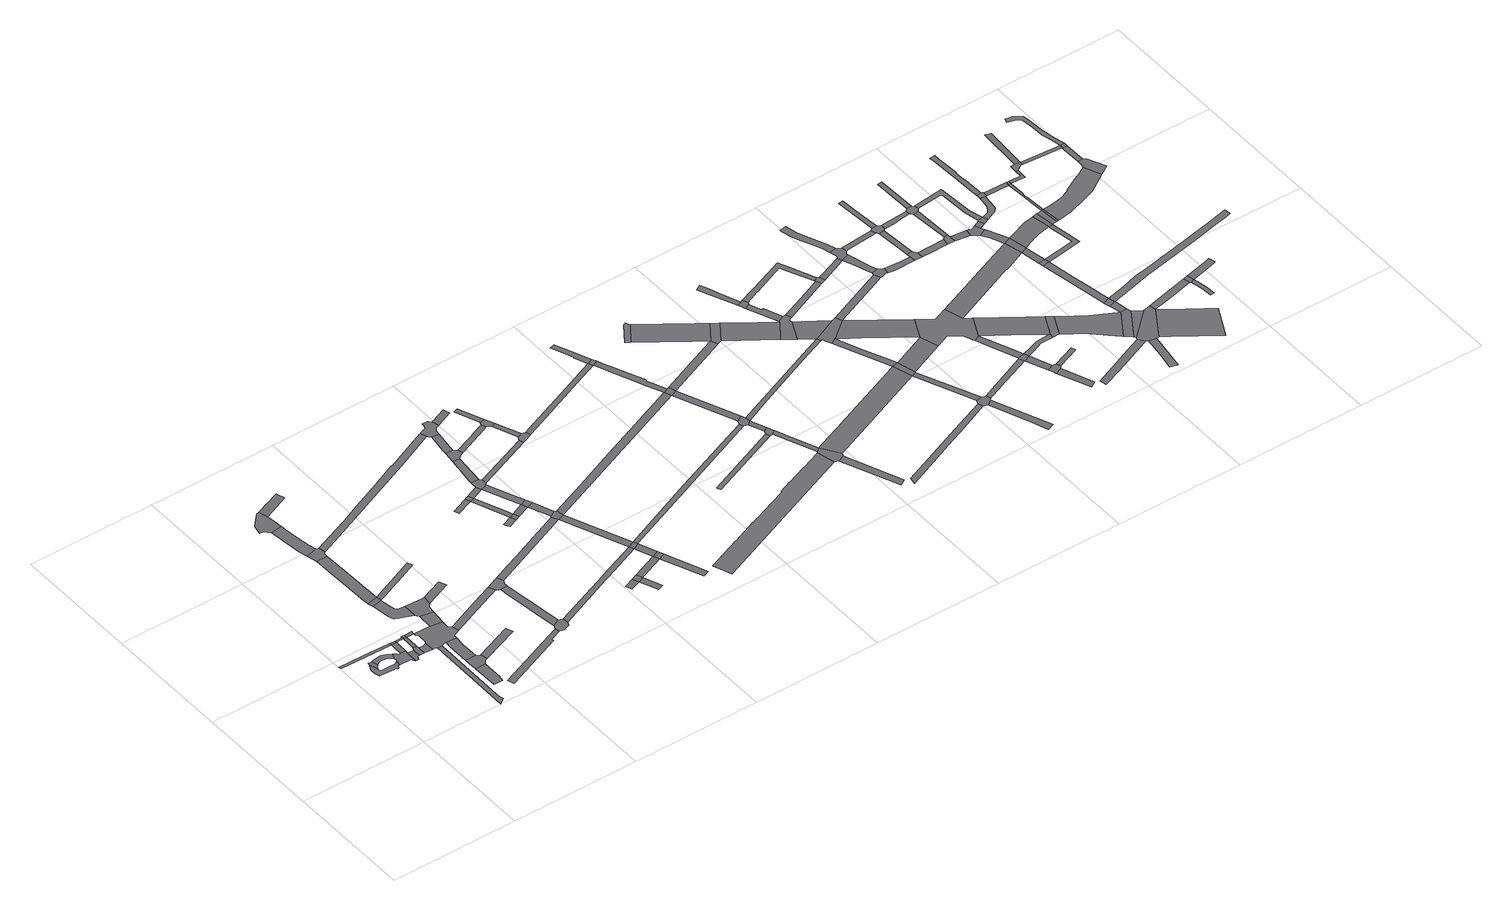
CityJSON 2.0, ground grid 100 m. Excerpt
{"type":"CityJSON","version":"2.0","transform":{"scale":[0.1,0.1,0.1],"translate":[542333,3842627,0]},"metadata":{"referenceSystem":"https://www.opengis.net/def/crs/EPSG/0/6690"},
"CityObjects":{
"road1":{"type":"Road","geometry":[{"type":"MultiSurface","lod":"1","boundaries":[[[0,1,2,3,4]]]}]},
"road2":{"type":"Road","attributes":{"RoadStructureAttribute.sectionType":"1"},"geometry":[{"type":"MultiSurface","lod":"1","boundaries":[[[1,5,6,7,8,9,10,11,12,13,14,15,16,17,18,19,20,21,22,23,2]]]}]},
"road3":{"type":"Road","attributes":{"RoadStructureAttribute.sectionType":"1"},"geometry":[{"type":"MultiSurface","lod":"1","boundaries":[[[24,25,26,27,28,29]]]}]},
"road4":{"type":"Road","attributes":{"RoadStructureAttribute.sectionType":"1"},"geometry":[{"type":"MultiSurface","lod":"1","boundaries":[[[30,31,32,33,34,4,3,35,36,37,38,39,40,41]]]}]},
"road5":{"type":"Road","geometry":[{"type":"MultiSurface","lod":"1","boundaries":[[[42,43,41,40,44,17,16,45,46,47,48,49]]]}]},
"road6":{"type":"Road","attributes":{"RoadStructureAttribute.sectionType":"1"},"geometry":[{"type":"MultiSurface","lod":"1","boundaries":[[[50,51,47,46,52,53,54,55,56]]]}]},
"road7":{"type":"Road","attributes":{"RoadStructureAttribute.sectionType":"1"},"geometry":[{"type":"MultiSurface","lod":"1","boundaries":[[[57,58,59,28,60,61,49,48]]]}]},
"road8":{"type":"Road","geometry":[{"type":"MultiSurface","lod":"1","boundaries":[[[29,28,59,62]]]}]},
"road9":{"type":"Road","geometry":[{"type":"MultiSurface","lod":"1","boundaries":[[[63,56,55,64,65,66]]]}]},
"road10":{"type":"Road","attributes":{"RoadStructureAttribute.sectionType":"1"},"geometry":[{"type":"MultiSurface","lod":"1","boundaries":[[[67,62,59,68,69,70,71]]]}]},
"road11":{"type":"Road","attributes":{"RoadStructureAttribute.sectionType":"1"},"geometry":[{"type":"MultiSurface","lod":"1","boundaries":[[[72,73,74,75,76,77]]]}]},
"road12":{"type":"Road","attributes":{"RoadStructureAttribute.sectionType":"1"},"geometry":[{"type":"MultiSurface","lod":"1","boundaries":[[[70,78,63,66,79,80]]]}]},
"road13":{"type":"Road","attributes":{"RoadStructureAttribute.sectionType":"1"},"geometry":[{"type":"MultiSurface","lod":"1","boundaries":[[[81,82,65,64,83]]]}]},
"road14":{"type":"Road","geometry":[{"type":"MultiSurface","lod":"1","boundaries":[[[84,71,70,80,85]]]}]},
"road15":{"type":"Road","attributes":{"RoadStructureAttribute.sectionType":"1"},"geometry":[{"type":"MultiSurface","lod":"1","boundaries":[[[86,87,88,89,90,91,92,93]]]}]},
"road16":{"type":"Road","geometry":[{"type":"MultiSurface","lod":"1","boundaries":[[[94,95,85,80,96,97]]]}]},
"road17":{"type":"Road","geometry":[{"type":"MultiSurface","lod":"1","boundaries":[[[98,86,93,99,100,101,102]]]}]},
"road18":{"type":"Road","attributes":{"RoadStructureAttribute.sectionType":"1"},"geometry":[{"type":"MultiSurface","lod":"1","boundaries":[[[103,104,98,102,105,106]]]}]},
"road19":{"type":"Road","geometry":[{"type":"MultiSurface","lod":"1","boundaries":[[[107,97,108,109,110,81,83,111,72,77,112,103,106,113,114,115,116,117,118,119,120]]]}]},
"road20":{"type":"Road","geometry":[{"type":"MultiSurface","lod":"1","boundaries":[[[121,122,123,124,125]]]}]},
"road21":{"type":"Road","attributes":{"RoadStructureAttribute.sectionType":"1"},"geometry":[{"type":"MultiSurface","lod":"1","boundaries":[[[126,127,124,123,128,129,130,131]]]}]},
"road22":{"type":"Road","attributes":{"RoadStructureAttribute.sectionType":"1"},"geometry":[{"type":"MultiSurface","lod":"1","boundaries":[[[132,133,134,135,122,121]]]}]},
"road23":{"type":"Road","attributes":{"RoadStructureAttribute.sectionType":"1"},"geometry":[{"type":"MultiSurface","lod":"1","boundaries":[[[136,120,119,137]]]}]},
"road24":{"type":"Road","geometry":[{"type":"MultiSurface","lod":"1","boundaries":[[[138,131,130,136,137,139,140,141,142]]]}]},
"road25":{"type":"Road","attributes":{"RoadStructureAttribute.sectionType":"1"},"geometry":[{"type":"MultiSurface","lod":"1","boundaries":[[[143,144,101,100]]]}]},
"road26":{"type":"Road","geometry":[{"type":"MultiSurface","lod":"1","boundaries":[[[145,146,147,134,133,148,149,150,151]]]}]},
"road27":{"type":"Road","attributes":{"RoadStructureAttribute.sectionType":"1"},"geometry":[{"type":"MultiSurface","lod":"1","boundaries":[[[152,153,154,155,156,157,158,159,160,161,147,146]]]}]},
"road28":{"type":"Road","attributes":{"RoadStructureAttribute.sectionType":"1"},"geometry":[{"type":"MultiSurface","lod":"1","boundaries":[[[162,163,164,165,166,167,168]]]}]},
"road29":{"type":"Road","geometry":[{"type":"MultiSurface","lod":"1","boundaries":[[[169,170,171,172,173,174,175,176,177,159,158,178,179,180]]]}]},
"road30":{"type":"Road","attributes":{"RoadStructureAttribute.sectionType":"1"},"geometry":[{"type":"MultiSurface","lod":"1","boundaries":[[[181,182,183,184,185,186,187,121,125]]]}]},
"road31":{"type":"Road","geometry":[{"type":"MultiSurface","lod":"1","boundaries":[[[188,189,190,191,142,141]]]}]},
"road32":{"type":"Road","attributes":{"RoadStructureAttribute.sectionType":"1"},"geometry":[{"type":"MultiSurface","lod":"1","boundaries":[[[192,193,116,115,194,195]]]}]},
"road33":{"type":"Road","attributes":{"RoadStructureAttribute.sectionType":"1"},"geometry":[{"type":"MultiSurface","lod":"1","boundaries":[[[196,169,180,197]]]}]},
"road34":{"type":"Road","geometry":[{"type":"MultiSurface","lod":"1","boundaries":[[[198,199,200,162,168,201,202,203,204,205,206]]]}]},
"road35":{"type":"Road","attributes":{"RoadStructureAttribute.sectionType":"1"},"geometry":[{"type":"MultiSurface","lod":"1","boundaries":[[[207,208,209,199,198]]]}]},
"road36":{"type":"Road","geometry":[{"type":"MultiSurface","lod":"1","boundaries":[[[210,211,212,192,195,213,208,207,214,215]]]}]},
"road37":{"type":"Road","attributes":{"RoadStructureAttribute.sectionType":"1"},"geometry":[{"type":"MultiSurface","lod":"1","boundaries":[[[216,217,218,219,220,221,222,223,224,151,150,225,226,227,228]]]}]},
"road38":{"type":"Road","attributes":{"RoadStructureAttribute.sectionType":"1"},"geometry":[{"type":"MultiSurface","lod":"1","boundaries":[[[229,230,231,206,205,232,233,234]]]}]},
"road39":{"type":"Road","attributes":{"RoadStructureAttribute.sectionType":"1"},"geometry":[{"type":"MultiSurface","lod":"1","boundaries":[[[235,236,237,238,210,215,239]]]}]},
"road40":{"type":"Road","geometry":[{"type":"MultiSurface","lod":"1","boundaries":[[[240,241,242,243,244,245,246]]]}]},
"road41":{"type":"Road","geometry":[{"type":"MultiSurface","lod":"1","boundaries":[[[247,248,249,250,251]]]}]},
"road42":{"type":"Road","geometry":[{"type":"MultiSurface","lod":"1","boundaries":[[[252,253,254,255,256,257]]]}]},
"road43":{"type":"Road","geometry":[{"type":"MultiSurface","lod":"1","boundaries":[[[258,259,240,246,260,261]]]}]},
"road44":{"type":"Road","geometry":[{"type":"MultiSurface","lod":"1","boundaries":[[[262,247,251,263]]]}]},
"road45":{"type":"Road","attributes":{"RoadStructureAttribute.sectionType":"1"},"geometry":[{"type":"MultiSurface","lod":"1","boundaries":[[[264,265,261,260,266,267,252,268]]]}]},
"road46":{"type":"Road","attributes":{"RoadStructureAttribute.sectionType":"1"},"geometry":[{"type":"MultiSurface","lod":"1","boundaries":[[[269,270,271,263,251]]]}]},
"road47":{"type":"Road","geometry":[{"type":"MultiSurface","lod":"1","boundaries":[[[268,252,257,272]]]}]},
"road48":{"type":"Road","attributes":{"RoadStructureAttribute.sectionType":"1"},"geometry":[{"type":"MultiSurface","lod":"1","boundaries":[[[273,258,261,274,275]]]}]},
"road49":{"type":"Road","attributes":{"RoadStructureAttribute.sectionType":"1"},"geometry":[{"type":"MultiSurface","lod":"1","boundaries":[[[276,268,272,277]]]}]},
"road50":{"type":"Road","attributes":{"RoadStructureAttribute.sectionType":"1"},"geometry":[{"type":"MultiSurface","lod":"1","boundaries":[[[278,262,263,279]]]}]},
"road51":{"type":"Road","geometry":[{"type":"MultiSurface","lod":"1","boundaries":[[[280,281,282,283,284,285,273,275,286,287,288,289,290,291,292,293]]]}]},
"road52":{"type":"Road","attributes":{"RoadStructureAttribute.sectionType":"1"},"geometry":[{"type":"MultiSurface","lod":"1","boundaries":[[[286,275,294,276,295]]]}]},
"road53":{"type":"Road","geometry":[{"type":"MultiSurface","lod":"1","boundaries":[[[295,276,277,296]]]}]},
"road54":{"type":"Road","attributes":{"RoadStructureAttribute.sectionType":"1"},"geometry":[{"type":"MultiSurface","lod":"1","boundaries":[[[296,277,297,298,299]]]}]},
"road55":{"type":"Road","geometry":[{"type":"MultiSurface","lod":"1","boundaries":[[[299,298,235,239,300,301]]]}]},
"road56":{"type":"Road","attributes":{"RoadStructureAttribute.sectionType":"1"},"geometry":[{"type":"MultiSurface","lod":"1","boundaries":[[[302,303,280,293,304]]]}]},
"road57":{"type":"Road","attributes":{"RoadStructureAttribute.sectionType":"1"},"geometry":[{"type":"MultiSurface","lod":"1","boundaries":[[[300,239,229,305]]]}]},
"road58":{"type":"Road","geometry":[{"type":"MultiSurface","lod":"1","boundaries":[[[305,229,234,306,307]]]}]},
"road59":{"type":"Road","attributes":{"RoadStructureAttribute.sectionType":"1"},"geometry":[{"type":"MultiSurface","lod":"1","boundaries":[[[308,306,234,309,278,310]]]}]},
"road60":{"type":"Road","geometry":[{"type":"MultiSurface","lod":"1","boundaries":[[[310,278,279,311]]]}]},
"road61":{"type":"Road","attributes":{"RoadStructureAttribute.sectionType":"1"},"geometry":[{"type":"MultiSurface","lod":"1","boundaries":[[[311,279,312,313]]]}]},
"road62":{"type":"Road","geometry":[{"type":"MultiSurface","lod":"1","boundaries":[[[314,302,304,315,316,317,318]]]}]},
"road63":{"type":"Road","attributes":{"RoadStructureAttribute.sectionType":"1"},"geometry":[{"type":"MultiSurface","lod":"1","boundaries":[[[319,320,314,318,321,322]]]}]},
"road64":{"type":"Road","geometry":[{"type":"MultiSurface","lod":"1","boundaries":[[[323,324,325,326,327,216,228,328,329,319,322,330,331,332,333,334]]]}]},
"road65":{"type":"Road","attributes":{"RoadStructureAttribute.sectionType":"1"},"geometry":[{"type":"MultiSurface","lod":"1","boundaries":[[[335,291,290,336]]]}]},
"road66":{"type":"Road","attributes":{"RoadStructureAttribute.sectionType":"1"},"geometry":[{"type":"MultiSurface","lod":"1","boundaries":[[[337,338,339,340,317,316,341,342,343,344]]]}]},
"road67":{"type":"Road","attributes":{"RoadStructureAttribute.sectionType":"1"},"geometry":[{"type":"MultiSurface","lod":"1","boundaries":[[[345,333,332,346]]]}]},
"road68":{"type":"Road","attributes":{"RoadStructureAttribute.sectionType":"1"},"geometry":[{"type":"MultiSurface","lod":"1","boundaries":[[[347,348,349,350]]]}]},
"road69":{"type":"Road","geometry":[{"type":"MultiSurface","lod":"1","boundaries":[[[350,349,337,344,351,352]]]}]},
"road70":{"type":"Road","attributes":{"RoadStructureAttribute.sectionType":"1"},"geometry":[{"type":"MultiSurface","lod":"1","boundaries":[[[353,352,351,354,355,356,357]]]}]},
"road71":{"type":"Road","geometry":[{"type":"MultiSurface","lod":"1","boundaries":[[[357,356,358,335,336,359,360,361,362]]]}]},
"road72":{"type":"Road","attributes":{"RoadStructureAttribute.sectionType":"1"},"geometry":[{"type":"MultiSurface","lod":"1","boundaries":[[[363,364,365,366,367,368,369,301,300,370]]]}]},
"road73":{"type":"Road","attributes":{"RoadStructureAttribute.sectionType":"1"},"geometry":[{"type":"MultiSurface","lod":"1","boundaries":[[[371,372,307,306,373,374]]]}]},
"road74":{"type":"Road","attributes":{"RoadStructureAttribute.sectionType":"1"},"geometry":[{"type":"MultiSurface","lod":"1","boundaries":[[[375,376,377,378,379,380,381,382,383,384,385,386,387,388,389,390,391,392]]]}]},
"road75":{"type":"Road","attributes":{"RoadStructureAttribute.sectionType":"1"},"geometry":[{"type":"MultiSurface","lod":"1","boundaries":[[[393,394,395,396,362,361,397,398,399]]]}]},
"road76":{"type":"Road","attributes":{"RoadStructureAttribute.sectionType":"1"},"geometry":[{"type":"MultiSurface","lod":"1","boundaries":[[[400,401,402,403,404]]]}]},
"road77":{"type":"Road","attributes":{"RoadStructureAttribute.sectionType":"1"},"geometry":[{"type":"MultiSurface","lod":"1","boundaries":[[[405,406,407,408,409,410,411,412,413,393,414]]]}]},
"road78":{"type":"Road","geometry":[{"type":"MultiSurface","lod":"1","boundaries":[[[414,393,399,415]]]}]},
"road79":{"type":"Road","attributes":{"RoadStructureAttribute.sectionType":"1"},"geometry":[{"type":"MultiSurface","lod":"1","boundaries":[[[416,417,418,419,420,421,422,423,415,399,424,425,426,363,427]]]}]},
"road80":{"type":"Road","geometry":[{"type":"MultiSurface","lod":"1","boundaries":[[[428,427,363,370,429]]]}]},
"road81":{"type":"Road","attributes":{"RoadStructureAttribute.sectionType":"1"},"geometry":[{"type":"MultiSurface","lod":"1","boundaries":[[[429,370,430,431]]]}]},
"road82":{"type":"Road","geometry":[{"type":"MultiSurface","lod":"1","boundaries":[[[431,430,432,371,374,433,434,435]]]}]},
"road83":{"type":"Road","attributes":{"RoadStructureAttribute.sectionType":"1"},"geometry":[{"type":"MultiSurface","lod":"1","boundaries":[[[434,433,436,437]]]}]},
"road84":{"type":"Road","geometry":[{"type":"MultiSurface","lod":"1","boundaries":[[[437,436,400,404,438,439]]]}]},
"road85":{"type":"Road","attributes":{"RoadStructureAttribute.sectionType":"1"},"geometry":[{"type":"MultiSurface","lod":"1","boundaries":[[[440,441,439,438,442,443,444]]]}]},
"road86":{"type":"Road","geometry":[{"type":"MultiSurface","lod":"1","boundaries":[[[444,443,375,392,445,446,447,448]]]}]},
"road87":{"type":"Road","attributes":{"RoadStructureAttribute.sectionType":"1"},"geometry":[{"type":"MultiSurface","lod":"1","boundaries":[[[447,446,449,450]]]}]},
"road88":{"type":"Road","attributes":{"RoadStructureAttribute.sectionType":"1"},"geometry":[{"type":"MultiSurface","lod":"1","boundaries":[[[451,452,428,429,453,454]]]}]},
"road89":{"type":"Road","geometry":[{"type":"MultiSurface","lod":"1","boundaries":[[[455,456,457,458,459,460]]]}]},
"road90":{"type":"Road","attributes":{"function":"3","RoadStructureAttribute.sectionType":"1"},"geometry":[{"type":"MultiSurface","lod":"1","boundaries":[[[461,462,460,459,463,464,465,451,466]]]}]},
"road91":{"type":"Road","attributes":{"RoadStructureAttribute.sectionType":"1"},"geometry":[{"type":"MultiSurface","lod":"1","boundaries":[[[467,435,434,468,469,470,471]]]}]},
"road92":{"type":"Road","attributes":{"RoadStructureAttribute.sectionType":"1"},"geometry":[{"type":"MultiSurface","lod":"1","boundaries":[[[472,473,474,475,476,477,478,444,448,479,480]]]}]},
"road93":{"type":"Road","geometry":[{"type":"MultiSurface","lod":"1","boundaries":[[[466,451,454,481,482]]]}]},
"road94":{"type":"Road","attributes":{"RoadStructureAttribute.sectionType":"1"},"geometry":[{"type":"MultiSurface","lod":"1","boundaries":[[[483,484,485,486,487,488,489]]]}]},
"road95":{"type":"Road","attributes":{"function":"3","RoadStructureAttribute.sectionType":"1"},"geometry":[{"type":"MultiSurface","lod":"1","boundaries":[[[490,491,482,481,492,493]]]}]},
"road96":{"type":"Road","geometry":[{"type":"MultiSurface","lod":"1","boundaries":[[[494,495,496,493,492,497,498,499,500,501]]]}]},
"road97":{"type":"Road","attributes":{"RoadStructureAttribute.sectionType":"1"},"geometry":[{"type":"MultiSurface","lod":"1","boundaries":[[[502,503,504,505,506,507,508]]]}]},
"road98":{"type":"Road","geometry":[{"type":"MultiSurface","lod":"1","boundaries":[[[509,508,507,510,511,512,513]]]}]},
"road99":{"type":"Road","attributes":{"RoadStructureAttribute.sectionType":"1"},"geometry":[{"type":"MultiSurface","lod":"1","boundaries":[[[514,515,512,511,496,495]]]}]},
"road100":{"type":"Road","attributes":{"RoadStructureAttribute.sectionType":"1"},"geometry":[{"type":"MultiSurface","lod":"1","boundaries":[[[516,517,518,519,472,520]]]}]},
"road101":{"type":"Road","attributes":{"RoadStructureAttribute.sectionType":"1"},"geometry":[{"type":"MultiSurface","lod":"1","boundaries":[[[521,498,497,467,522]]]}]},
"road102":{"type":"Road","geometry":[{"type":"MultiSurface","lod":"1","boundaries":[[[520,472,480,523,524,525]]]}]},
"road103":{"type":"Road","geometry":[{"type":"MultiSurface","lod":"1","boundaries":[[[526,527,522,467,471,528,529,519,518,530]]]}]},
"road104":{"type":"Road","attributes":{"RoadStructureAttribute.sectionType":"1"},"geometry":[{"type":"MultiSurface","lod":"1","boundaries":[[[523,480,531,532]]]}]},
"road105":{"type":"Road","geometry":[{"type":"MultiSurface","lod":"1","boundaries":[[[533,532,531,483,489,534,535,536,537,538]]]}]},
"road106":{"type":"Road","attributes":{"RoadStructureAttribute.sectionType":"1"},"geometry":[{"type":"MultiSurface","lod":"1","boundaries":[[[535,534,539,540,541,542]]]}]},
"road107":{"type":"Road","attributes":{"RoadStructureAttribute.sectionType":"1"},"geometry":[{"type":"MultiSurface","lod":"1","boundaries":[[[543,544,501,500,545,546]]]}]},
"road108":{"type":"Road","attributes":{"RoadStructureAttribute.sectionType":"1"},"geometry":[{"type":"MultiSurface","lod":"1","boundaries":[[[547,525,524,548]]]}]},
"road109":{"type":"Road","attributes":{"RoadStructureAttribute.sectionType":"1"},"geometry":[{"type":"MultiSurface","lod":"1","boundaries":[[[549,550,551,552,553,554,509,513,555,556,557,558,559,560,561,562]]]}]},
"road110":{"type":"Road","attributes":{"function":"3","RoadStructureAttribute.sectionType":"1"},"geometry":[{"type":"MultiSurface","lod":"1","boundaries":[[[530,518,563,564,565,566,567,568]]]}]},
"road111":{"type":"Road","attributes":{"RoadStructureAttribute.sectionType":"1"},"geometry":[{"type":"MultiSurface","lod":"1","boundaries":[[[569,570,538,537,571,572,573]]]}]},
"road112":{"type":"Road","geometry":[{"type":"MultiSurface","lod":"1","boundaries":[[[574,562,561,543,546,575,576]]]}]},
"road113":{"type":"Road","attributes":{"RoadStructureAttribute.sectionType":"1"},"geometry":[{"type":"MultiSurface","lod":"1","boundaries":[[[577,526,530,578,579]]]}]},
"road114":{"type":"Road","geometry":[{"type":"MultiSurface","lod":"1","boundaries":[[[580,581,582,568,567,547,548,583,584,585,586,587,588,589,590,591]]]}]},
"road115":{"type":"Road","attributes":{"RoadStructureAttribute.sectionType":"1"},"geometry":[{"type":"MultiSurface","lod":"1","boundaries":[[[592,593,594,576,575,595,596,597]]]}]},
"road116":{"type":"Road","attributes":{"RoadStructureAttribute.sectionType":"1"},"geometry":[{"type":"MultiSurface","lod":"1","boundaries":[[[598,588,587,599,600,601]]]}]},
"road117":{"type":"Road","geometry":[{"type":"MultiSurface","lod":"1","boundaries":[[[601,600,569,573,602]]]}]},
"road118":{"type":"Road","attributes":{"RoadStructureAttribute.sectionType":"1"},"geometry":[{"type":"MultiSurface","lod":"1","boundaries":[[[602,573,603,604]]]}]},
"road119":{"type":"Road","geometry":[{"type":"MultiSurface","lod":"1","boundaries":[[[605,604,603,606,607,608,609,610,611,612]]]}]},
"road120":{"type":"Road","attributes":{"RoadStructureAttribute.sectionType":"1"},"geometry":[{"type":"MultiSurface","lod":"1","boundaries":[[[608,607,613,614]]]}]},
"road121":{"type":"Road","attributes":{"RoadStructureAttribute.sectionType":"1"},"geometry":[{"type":"MultiSurface","lod":"1","boundaries":[[[615,616,597,617,618,619,620]]]}]},
"road122":{"type":"Road","attributes":{"RoadStructureAttribute.sectionType":"1"},"geometry":[{"type":"MultiSurface","lod":"1","boundaries":[[[621,622,623,624,625,626,627,628,629,630,631,632,633]]]}]},
"road123":{"type":"Road","geometry":[{"type":"MultiSurface","lod":"1","boundaries":[[[633,632,634,635,636,637,592,597,616,638,639,640]]]}]},
"road124":{"type":"Road","geometry":[{"type":"MultiSurface","lod":"1","boundaries":[[[620,619,577,579,641,642,643,644]]]}]},
"road125":{"type":"Road","attributes":{"RoadStructureAttribute.sectionType":"1"},"geometry":[{"type":"MultiSurface","lod":"1","boundaries":[[[645,646,647,648,649,601,602,650,651,652,653]]]}]},
"road126":{"type":"Road","geometry":[{"type":"MultiSurface","lod":"1","boundaries":[[[654,655,656,612,611]]]}]},
"road127":{"type":"Road","attributes":{"function":"3","RoadStructureAttribute.sectionType":"1"},"geometry":[{"type":"MultiSurface","lod":"1","boundaries":[[[657,658,589,588,659,660,645,661]]]}]},
"road128":{"type":"Road","attributes":{"RoadStructureAttribute.sectionType":"1"},"geometry":[{"type":"MultiSurface","lod":"1","boundaries":[[[662,644,643,663,664,665]]]}]},
"road129":{"type":"Road","attributes":{"RoadStructureAttribute.sectionType":"1"},"geometry":[{"type":"MultiSurface","lod":"1","boundaries":[[[666,640,639,667,668]]]}]},
"road130":{"type":"Road","attributes":{"RoadStructureAttribute.sectionType":"1"},"geometry":[{"type":"MultiSurface","lod":"1","boundaries":[[[669,670,671,672,673,674,675,676,677]]]}]},
"road131":{"type":"Road","geometry":[{"type":"MultiSurface","lod":"1","boundaries":[[[661,645,653,678,679]]]}]},
"road132":{"type":"Road","geometry":[{"type":"MultiSurface","lod":"1","boundaries":[[[680,681,665,664,682,683]]]}]},
"road133":{"type":"Road","attributes":{"RoadStructureAttribute.sectionType":"1"},"geometry":[{"type":"MultiSurface","lod":"1","boundaries":[[[684,685,681,680]]]}]},
"road134":{"type":"Road","attributes":{"RoadStructureAttribute.sectionType":"1"},"geometry":[{"type":"MultiSurface","lod":"1","boundaries":[[[686,687,591,590,688,689,690,691,692,693]]]}]},
"road135":{"type":"Road","geometry":[{"type":"MultiSurface","lod":"1","boundaries":[[[694,695,666,668,685,684,696,697]]]}]},
"road136":{"type":"Road","attributes":{"RoadStructureAttribute.sectionType":"1"},"geometry":[{"type":"MultiSurface","lod":"1","boundaries":[[[698,699,700,695,694]]]}]},
"road137":{"type":"Road","attributes":{"RoadStructureAttribute.sectionType":"1"},"geometry":[{"type":"MultiSurface","lod":"1","boundaries":[[[701,683,682,702,703,704]]]}]},
"road138":{"type":"Road","attributes":{"function":"3","RoadStructureAttribute.sectionType":"1"},"geometry":[{"type":"MultiSurface","lod":"1","boundaries":[[[705,706,707,708,709,679,678,710,711,712,713,714,715,716]]]}]},
"road139":{"type":"Road","attributes":{"RoadStructureAttribute.sectionType":"1"},"geometry":[{"type":"MultiSurface","lod":"1","boundaries":[[[717,718,719,720,721]]]}]},
"road140":{"type":"Road","attributes":{"RoadStructureAttribute.sectionType":"1"},"geometry":[{"type":"MultiSurface","lod":"1","boundaries":[[[722,697,696,723,724,725,726]]]}]},
"road141":{"type":"Road","geometry":[{"type":"MultiSurface","lod":"1","boundaries":[[[727,728,701,704,729,730]]]}]},
"road142":{"type":"Road","geometry":[{"type":"MultiSurface","lod":"1","boundaries":[[[731,716,715,732,733]]]}]},
"road143":{"type":"Road","attributes":{"RoadStructureAttribute.sectionType":"1"},"geometry":[{"type":"MultiSurface","lod":"1","boundaries":[[[734,735,728,727]]]}]},
"road144":{"type":"Road","attributes":{"RoadStructureAttribute.sectionType":"1"},"geometry":[{"type":"MultiSurface","lod":"1","boundaries":[[[733,732,736,737]]]}]},
"road145":{"type":"Road","attributes":{"RoadStructureAttribute.sectionType":"1"},"geometry":[{"type":"MultiSurface","lod":"1","boundaries":[[[730,729,738,739,740]]]}]},
"road146":{"type":"Road","geometry":[{"type":"MultiSurface","lod":"1","boundaries":[[[741,737,736,669,677,717,721,742,743,744,745]]]}]},
"road147":{"type":"Road","geometry":[{"type":"MultiSurface","lod":"1","boundaries":[[[746,722,726,735,734,747,748,749]]]}]},
"road148":{"type":"Road","attributes":{"RoadStructureAttribute.sectionType":"1"},"geometry":[{"type":"MultiSurface","lod":"1","boundaries":[[[750,751,752,753,754,716,731]]]}]},
"road149":{"type":"Road","geometry":[{"type":"MultiSurface","lod":"1","boundaries":[[[755,756,753,752]]]}]},
"road150":{"type":"Road","attributes":{"RoadStructureAttribute.sectionType":"1"},"geometry":[{"type":"MultiSurface","lod":"1","boundaries":[[[757,758,746,749]]]}]},
"road151":{"type":"Road","attributes":{"RoadStructureAttribute.sectionType":"1"},"geometry":[{"type":"MultiSurface","lod":"1","boundaries":[[[759,760,761,762,763,764,756,755]]]}]},
"road152":{"type":"Road","geometry":[{"type":"MultiSurface","lod":"1","boundaries":[[[765,766,767,768,740,739,769,770,771,772,773]]]}]},
"road153":{"type":"Road","geometry":[{"type":"MultiSurface","lod":"1","boundaries":[[[774,775,763,762]]]}]},
"road154":{"type":"Road","attributes":{"RoadStructureAttribute.sectionType":"1"},"geometry":[{"type":"MultiSurface","lod":"1","boundaries":[[[776,777,778,779,780,693,781,775,774]]]}]},
"road155":{"type":"Road","attributes":{"RoadStructureAttribute.sectionType":"1"},"geometry":[{"type":"MultiSurface","lod":"1","boundaries":[[[772,771,782,686,783]]]}]},
"road156":{"type":"Road","geometry":[{"type":"MultiSurface","lod":"1","boundaries":[[[783,686,693,780]]]}]},
"road157":{"type":"Road","attributes":{"RoadStructureAttribute.sectionType":"1"},"geometry":[{"type":"MultiSurface","lod":"1","boundaries":[[[784,785,748,747,786,787,788,789,790]]]}]},
"road158":{"type":"Road","attributes":{"RoadStructureAttribute.sectionType":"1"},"geometry":[{"type":"MultiSurface","lod":"1","boundaries":[[[791,765,773,792]]]}]},
"road159":{"type":"Road","attributes":{"RoadStructureAttribute.sectionType":"1"},"geometry":[{"type":"MultiSurface","lod":"1","boundaries":[[[744,793,794,795,796,797,798,799,800,801,802,745]]]}]},
"road160":{"type":"Road","geometry":[{"type":"MultiSurface","lod":"1","boundaries":[[[790,789,791,792,803]]]}]},
"road161":{"type":"Road","attributes":{"RoadStructureAttribute.sectionType":"1"},"geometry":[{"type":"MultiSurface","lod":"1","boundaries":[[[804,805,806,807,783,780,808,809,810,811,812,813,814,815,816]]]}]},
"road162":{"type":"Road","attributes":{"RoadStructureAttribute.sectionType":"1"},"geometry":[{"type":"MultiSurface","lod":"1","boundaries":[[[817,818,819,820,821,822,774,762]]]}]},
"road163":{"type":"Road","attributes":{"RoadStructureAttribute.sectionType":"1"},"geometry":[{"type":"MultiSurface","lod":"1","boundaries":[[[823,824,825,826,827,828,790,803,829,830,831,832,833,834]]]}]},
"road164":{"type":"Road","attributes":{"RoadStructureAttribute.sectionType":"1"},"geometry":[{"type":"MultiSurface","lod":"1","boundaries":[[[835,836,837,741,745,838,839,840,841]]]}]},
"road165":{"type":"Road","geometry":[{"type":"MultiSurface","lod":"1","boundaries":[[[842,843,844,845,823,834,846,847]]]}]},
"road166":{"type":"Road","geometry":[{"type":"MultiSurface","lod":"1","boundaries":[[[848,849,804,816,821,820]]]}]},
"road167":{"type":"Road","attributes":{"RoadStructureAttribute.sectionType":"1"},"geometry":[{"type":"MultiSurface","lod":"1","boundaries":[[[850,851,852,853,854,855,856,857,858,859,860,861,862,863,864,865,866,844,843]]]}]},
"road168":{"type":"Road","attributes":{"RoadStructureAttribute.sectionType":"1"},"geometry":[{"type":"MultiSurface","lod":"1","boundaries":[[[867,868,848,820,869,870]]]}]},
"road169":{"type":"Road","geometry":[{"type":"MultiSurface","lod":"1","boundaries":[[[871,867,870,872]]]}]},
"road170":{"type":"Road","attributes":{"RoadStructureAttribute.sectionType":"1"},"geometry":[{"type":"MultiSurface","lod":"1","boundaries":[[[847,846,873,874]]]}]},
"road171":{"type":"Road","geometry":[{"type":"MultiSurface","lod":"1","boundaries":[[[875,876,877,878,879,880]]]}]},
"road172":{"type":"Road","geometry":[{"type":"MultiSurface","lod":"1","boundaries":[[[881,835,841,880,879]]]}]},
"road173":{"type":"Road","geometry":[{"type":"MultiSurface","lod":"1","boundaries":[[[882,883,884,885,873,886,887,867,871]]]}]},
"road174":{"type":"Road","geometry":[{"type":"MultiSurface","lod":"1","boundaries":[[[874,873,885,888]]]}]},
"road175":{"type":"Road","attributes":{"RoadStructureAttribute.sectionType":"1"},"geometry":[{"type":"MultiSurface","lod":"1","boundaries":[[[889,890,891,892,893,894,895,896,897,755,752,898,899,900,901,902,903,904]]]}]},
"road176":{"type":"Road","attributes":{"RoadStructureAttribute.sectionType":"1"},"geometry":[{"type":"MultiSurface","lod":"1","boundaries":[[[905,906,881,879,907,908,909]]]}]},
"road177":{"type":"Road","attributes":{"RoadStructureAttribute.sectionType":"1"},"geometry":[{"type":"MultiSurface","lod":"1","boundaries":[[[910,911,912,913,888,885,914,915,916,917]]]}]},
"road178":{"type":"Road","geometry":[{"type":"MultiSurface","lod":"1","boundaries":[[[918,910,917,919,920,921,922]]]}]},
"road179":{"type":"Road","attributes":{"RoadStructureAttribute.sectionType":"1"},"geometry":[{"type":"MultiSurface","lod":"1","boundaries":[[[923,924,925,926,927,928,929,930,931,932,933,871,872,934,935,936,937,938,939]]]}]},
"road180":{"type":"Road","attributes":{"RoadStructureAttribute.sectionType":"1"},"geometry":[{"type":"MultiSurface","lod":"1","boundaries":[[[940,922,921,941]]]}]},
"road181":{"type":"Road","attributes":{"RoadStructureAttribute.sectionType":"1"},"geometry":[{"type":"MultiSurface","lod":"1","boundaries":[[[921,920,942,943,944]]]}]},
"road182":{"type":"Road","geometry":[{"type":"MultiSurface","lod":"1","boundaries":[[[945,946,947,923,939,948,949,950,951]]]}]},
"road183":{"type":"Road","attributes":{"RoadStructureAttribute.sectionType":"1"},"geometry":[{"type":"MultiSurface","lod":"1","boundaries":[[[943,952,953,954,945,951,955]]]}]},
"road184":{"type":"Road","attributes":{"RoadStructureAttribute.sectionType":"1"},"geometry":[{"type":"MultiSurface","lod":"1","boundaries":[[[956,957,958,959,960,961,962,963,964,965,966,967,968,969,970,971,972,973,974,944,975]]]}]},
"road185":{"type":"Road","geometry":[{"type":"MultiSurface","lod":"1","boundaries":[[[975,944,943,955]]]}]}
},
"vertices":[
[185,854,0],[184,836,0],[202,778,0],[227,806,0],[212,853,0],
[165,805,0],[157,780,0],[157,774,0],[158,750,0],[169,706,0],[242,705,0],[280,704,0],[301,704,0],[303,694,0],[315,694,0],[330,720,0],[344,719,0],[345,757,0],[323,744,0],[279,745,0],[261,745,0],[215,746,0],[200,758,0],[202,776,0],
[201,936,0],[3,941,0],[13,921,0],[207,917,0],[421,913,0],[421,931,0],
[336,857,0],[304,869,0],[279,869,0],[249,866,0],[231,860,0],[253,823,0],[254,824,0],[274,826,0],[307,819,0],[341,801,0],[352,795,0],[372,835,0],
[407,805,0],[393,817,0],[357,772,0],[435,716,0],[449,687,0],[457,786,0],[458,805,0],[417,808,0],
[483,780,0],[477,781,0],[474,687,0],[476,687,0],[490,716,0],[501,716,0],[502,779,0],
[460,839,0],[460,853,0],[463,913,0],[419,858,0],[418,825,0],
[458,930,0],
[517,801,0],[544,715,0],[545,779,0],[545,801,0],
[492,930,0],[465,913,0],[491,914,0],[523,914,0],[521,929,0],
[645,705,0],[640,3,0],[687,38,0],[677,66,0],[676,96,0],[683,703,0],
[521,869,0],[546,885,0],[546,912,0],
[612,790,0],[582,780,0],[611,713,0],
[521,939,0],[546,939,0],
[720,386,0],[722,185,0],[794,185,0],[795,201,0],[797,202,0],[795,219,0],[801,221,0],[800,385,0],
[606,925,0],[607,940,0],[590,914,0],[606,915,0],
[720,492,0],[820,415,0],[843,423,0],[829,477,0],[800,492,0],
[723,715,0],[718,669,0],[799,626,0],[806,708,0],
[708,911,0],[606,895,0],[621,877,0],[619,805,0],[633,713,0],[695,713,0],[809,739,0],[833,749,0],[865,762,0],[850,816,0],[837,826,0],[826,835,0],[832,895,0],[738,909,0],
[629,1355,0],[548,1337,0],[555,1296,0],[634,1314,0],[640,1316,0],
[678,1175,0],[653,1197,0],[576,1157,0],[593,1111,0],[721,1059,0],[725,1172,0],
[621,1795,0],[619,1885,0],[532,1883,0],[542,1375,0],
[742,1030,0],[844,1014,0],
[859,1165,0],[850,1070,0],[872,1092,0],[876,1097,0],[880,1166,0],
[1145,540,0],[1126,592,0],
[605,1988,0],[601,1990,0],[514,1960,0],[619,1918,0],[620,1921,0],[636,1928,0],[621,1980,0],
[586,2059,0],[585,2071,0],[583,2084,0],[580,2108,0],[574,2160,0],[561,2269,0],[557,2311,0],[468,2296,0],[472,2268,0],[498,2031,0],
[1383,393,0],[820,165,0],[836,115,0],[1304,304,0],[1299,319,0],[1306,322,0],[1389,358,0],
[523,2514,0],[509,2508,0],[504,2506,0],[463,2464,0],[417,2415,0],[415,2413,0],[402,2338,0],[421,2335,0],[436,2332,0],[550,2375,0],[543,2438,0],[543,2440,0],
[669,1329,0],[679,1333,0],[978,1458,0],[1018,1474,0],[1010,1494,0],[1002,1513,0],[664,1370,0],
[1077,1179,0],[1078,1179,0],[1065,1207,0],[1053,1234,0],
[1281,995,0],[1188,956,0],[1085,853,0],[1303,943,0],
[730,2592,0],[749,2526,0],
[1455,453,0],[1396,418,0],[1391,408,0],[1393,356,0],[1409,351,0],[1424,345,0],[1476,366,0],[1486,394,0],[1488,441,0],
[1392,932,0],[1336,924,0],[1336,882,0],
[1383,1037,0],[1372,1033,0],[1322,1012,0],[1324,931,0],[1388,962,0],[1405,986,0],
[1857,2507,0],[1506,2356,0],[1505,2360,0],[1375,2302,0],[1337,2285,0],[1318,2276,0],[1080,2176,0],[918,2104,0],[752,2037,0],[799,1997,0],[1460,2278,0],[1555,2319,0],[1872,2457,0],
[2273,762,0],[1965,636,0],[1960,634,0],[1941,583,0],[1975,597,0],[2288,727,0],
[2037,1309,0],[1824,1221,0],[1623,1137,0],[1518,1093,0],[2068,1263,0],
[1695,1798,0],[1680,1792,0],[1562,1742,0],[1570,1724,0],[1578,1707,0],[1680,1748,0],[1710,1760,0],
[2093,487,0],[2013,454,0],[2023,431,0],[2033,408,0],[2113,441,0],
[1822,1472,0],[1746,1441,0],[1745,1441,0],[1757,1417,0],[1766,1399,0],[1840,1429,0],
[1727,1812,0],[1701,1801,0],[1710,1759,0],[1745,1771,0],
[2139,506,0],[2159,460,0],
[1853,1503,0],[1845,1523,0],[1816,1489,0],[1817,1487,0],[1860,1487,0],
[2170,300,0],[2194,309,0],[2217,318,0],
[1877,1444,0],
[1823,1853,0],[1746,1772,0],[1842,1815,0],
[1958,1532,0],[1978,1485,0],
[2343,591,0],[2362,545,0],
[1825,1905,0],[1825,1892,0],[1824,1884,0],[1824,1874,0],[1826,1865,0],[1827,1863,0],[1895,1831,0],[1893,1838,0],[1893,1841,0],[1903,1845,0],[1905,1846,0],[1903,1888,0],[1898,1892,0],[1885,1904,0],
[1950,1552,0],[2009,1553,0],
[2028,1506,0],
[1983,1472,0],[2044,1324,0],[2093,1348,0],
[2119,1284,0],[2108,1339,0],
[1858,2155,0],[1828,1931,0],[1913,2147,0],
[2322,789,0],
[2336,755,0],[2324,786,0],
[2339,746,0],[2288,726,0],[2393,612,0],
[2412,566,0],
[2491,229,0],[2541,251,0],
[1870,2247,0],[1932,2170,0],[1967,2184,0],[1951,2222,0],[1925,2240,0],
[1895,2436,0],[1874,2282,0],[1931,2283,0],[1952,2424,0],
[1926,2578,0],[1926,2555,0],[1919,2541,0],[1917,2537,0],[1914,2532,0],[1883,2447,0],[1885,2445,0],[1958,2465,0],[1976,2490,0],[2004,2502,0],[1990,2552,0],[1970,2577,0],
[2337,2057,0],[2349,2026,0],
[2230,2335,0],[2143,2299,0],[2108,2284,0],[2081,2274,0],[2096,2237,0],[2141,2255,0],[2215,2285,0],[2246,2298,0],
[2122,2608,0],[2137,2556,0],
[2202,2562,0],[2165,2547,0],[2243,2361,0],[2282,2368,0],
[2276,2286,0],[2313,2293,0],
[2316,2286,0],[2278,2280,0],[2278,2279,0],[2354,2093,0],[2391,2108,0],
[2339,2061,0],[2378,2038,0],[2417,2053,0],[2434,2061,0],[2419,2097,0],
[3396,1874,0],[3145,1769,0],[3099,1750,0],[2988,1704,0],[2786,1620,0],[2535,1516,0],[2393,1457,0],[3418,1819,0],
[3599,1317,0],[2936,1045,0],[3613,1287,0],[3614,1287,0],
[3839,774,0],[3681,709,0],[3680,712,0],[3518,649,0],[3517,650,0],[3412,607,0],[3415,600,0],[3203,516,0],[3129,485,0],[3127,488,0],[3074,465,0],[3073,467,0],[2876,385,0],[2874,387,0],[2597,274,0],[2653,136,0],[3627,534,0],[3873,636,0],
[3170,2409,0],[2906,2300,0],[2513,2136,0],[2421,2098,0],[2564,2115,0],[2939,2272,0],[3185,2375,0],
[3680,1135,0],[3093,892,0],[3099,876,0],[3106,860,0],[3691,1098,0],
[3126,2636,0],[3101,2694,0],[3103,2695,0],[3064,2687,0],[3087,2627,0],[3089,2621,0],[3132,2511,0],[3127,2509,0],[3170,2411,0],[3215,2428,0],
[3229,2394,0],
[3433,1888,0],[3387,1999,0],[3385,2003,0],[3371,2037,0],[3378,2042,0],[3315,2192,0],[3271,2296,0],[3247,2354,0],[3188,2368,0],[3219,2295,0],[3348,1987,0],[3433,1887,0],
[3452,1895,0],[3467,1840,0],
[3611,1348,0],[3658,1377,0],
[3599,1319,0],[3642,1275,0],[3676,1304,0],[3672,1343,0],
[3690,1161,0],[3726,1183,0],
[3712,1106,0],[3748,1128,0],
[3778,1049,0],[3779,1053,0],[3715,1098,0],[3845,786,0],[3878,810,0],
[3902,626,0],[3902,625,0],[3955,646,0],[3967,674,0],
[4087,182,0],[4136,212,0],
[3954,2102,0],[3943,2098,0],[3964,2046,0],[3975,2051,0],
[3614,2589,0],[3604,2585,0],[3594,2580,0],[3490,2433,0],[3524,2409,0],[3628,2555,0],
[3982,2303,0],[3630,2554,0],[3678,2300,0],[3852,2176,0],[3938,2114,0],[4057,2250,0],
[4529,1699,0],[3891,1398,0],[4129,1500,0],[4328,1581,0],[4538,1669,0],
[4764,1175,0],[4698,1147,0],[4611,1111,0],[4563,1092,0],[4145,919,0],[4101,901,0],[3994,857,0],[4761,1001,0],[4810,1022,0],
[4008,2065,0],[4111,2212,0],
[4988,533,0],[4767,441,0],[4177,198,0],[4166,140,0],[4576,314,0],[4767,394,0],[5001,496,0],
[4206,2146,0],[4152,2184,0],[4331,1838,0],[4436,1984,0],
[4499,2016,0],[4488,2015,0],[4434,1989,0],[4422,1774,0],[4500,1936,0],[4495,1960,0],[4527,1971,0],[4508,2016,0],
[4287,2461,0],[4269,2511,0],[4243,2575,0],[4234,2598,0],[4192,2572,0],[4315,2283,0],[4351,2299,0],
[4369,2306,0],[4328,2253,0],[4336,2231,0],[4377,2248,0],[4385,2265,0],
[4430,2159,0],[4416,2152,0],
[4707,1425,0],[4640,1590,0],[4628,1630,0],[4581,1601,0],[4810,1190,0],
[4556,1902,0],[4721,1785,0],
[4846,1039,0],[4846,1041,0],[4812,1184,0],
[4753,1798,0],[4736,1791,0],[4550,1674,0],[4564,1641,0],[4774,1746,0],
[5001,566,0],[5043,576,0],
[5071,564,0],[5034,484,0],[5076,517,0],[5084,525,0],[5088,529,0],[5077,567,0],
[5165,150,0],[5195,68,0],[5203,46,0],[5258,68,0],
[4872,2169,0],[4750,2116,0],[4751,2068,0],[4890,2127,0],
[5086,1301,0],[5127,1160,0],
[4812,2404,0],[4784,2471,0],[4774,2467,0],[4747,2455,0],[4500,2358,0],[4478,2349,0],[4418,2280,0],[4493,2312,0],[4501,2315,0],[4760,2423,0],[4761,2421,0],[4770,2399,0],[4869,2176,0],[4897,2197,0],
[4679,1593,0],[4706,1574,0],[4756,1538,0],[4769,1528,0],[5086,1307,0],[5164,1471,0],
[5474,733,0],[5189,614,0],[5198,574,0],[5204,577,0],[5495,696,0],
[4902,2194,0],[4932,2144,0],[4915,2185,0],
[5218,1991,0],[5164,1909,0],[5239,1940,0],
[5324,1407,0],[5319,1405,0],[5280,1389,0],[5230,1204,0],[5321,1141,0],[5346,1077,0],[5347,1074,0],[5354,1057,0],[5401,1084,0],[5479,1248,0],[5424,1287,0],[5383,1431,0],
[5127,2269,0],[5086,2253,0],[5078,2249,0],[5093,2212,0],[5099,2214,0],[5140,2232,0],
[5490,861,0],[5413,905,0],[5476,745,0],[5532,756,0],
[5547,716,0],
[5563,531,0],[5613,551,0],
[5640,545,0],[5579,492,0],[5587,470,0],[5637,490,0],[5651,510,0],[5652,510,0],[5654,511,0],[5643,545,0],
[5688,218,0],[5734,246,0],
[5257,2063,0],[5204,2252,0],[5177,2139,0],[5206,2049,0],[5223,2012,0],[5274,2027,0],
[5177,2363,0],[5157,2423,0],[5103,2552,0],[5066,2643,0],[5048,2732,0],[4993,2721,0],[4996,2704,0],[5013,2623,0],[5032,2581,0],[5093,2436,0],[5108,2399,0],[5122,2347,0],[5179,2356,0],
[5129,2314,0],[5135,2290,0],[5136,2288,0],[5129,2269,0],[5199,2269,0],[5218,2295,0],[5213,2335,0],
[5256,1944,0],[5289,1953,0],[5302,1950,0],[5311,2000,0],
[5790,811,0],[5783,811,0],[5676,808,0],[5596,779,0],[5543,760,0],[5558,720,0],[5605,740,0],[5683,773,0],[5784,774,0],
[5830,579,0],[5824,597,0],[5817,614,0],
[5775,1041,0],[5769,1045,0],[5664,900,0],[5779,819,0],[5869,975,0],
[5437,1990,0],[5359,1940,0],[5521,1944,0],[5520,1993,0],
[5468,2358,0],[5473,2320,0],[5485,2321,0],
[6219,421,0],[6166,400,0],[6152,394,0],[5972,319,0],[5769,233,0],[5784,182,0],[5933,241,0],[6187,348,0],[6257,377,0],
[5840,775,0],[5917,941,0],
[5561,2027,0],[5518,2024,0],[5584,1945,0],[5583,1994,0],
[5541,2311,0],[5498,2300,0],
[6103,1726,0],[6094,1722,0],[5953,1510,0],[5955,1507,0],[5957,1505,0],[5975,1513,0],[6123,1575,0],[6135,1579,0],
[5532,2376,0],[5493,2375,0],[5553,2318,0],[5558,2361,0],
[5517,2547,0],[5502,2712,0],[5467,2709,0],
[5804,1999,0],[5617,1946,0],[5629,1941,0],[5792,1946,0],
[6282,716,0],[6140,792,0],[6082,824,0],[6073,830,0],[6032,860,0],[5843,774,0],[5911,725,0],[5974,681,0],[6070,591,0],[6096,567,0],[6164,503,0],[6297,707,0],
[6273,366,0],[6251,211,0],[6225,70,0],[6282,55,0],[6327,354,0],
[5777,2376,0],[5626,2322,0],[5658,2326,0],[5675,2329,0],[5778,2343,0],
[5853,2021,0],[5821,2019,0],[5853,1943,0],[5855,1994,0],
[6350,713,0],[6215,456,0],[6357,679,0],
[5838,2329,0],[5798,2321,0],
[6227,444,0],[6429,629,0],
[5866,1942,0],[5972,1925,0],[5977,1984,0],
[6489,644,0],[6333,355,0],[6338,357,0],[6349,359,0],[6495,592,0],
[5797,2396,0],[5858,2351,0],[5852,2386,0],[5837,2394,0],
[6343,753,0],[6332,809,0],[6330,815,0],[6276,796,0],[6284,764,0],
[6317,865,0],[6264,847,0],
[5825,2712,0],[5787,2706,0],
[6290,1014,0],[6284,1049,0],[6258,1191,0],[6223,1397,0],[6168,1388,0],[6260,864,0],
[6048,1985,0],[6017,1970,0],[5999,1971,0],[5995,1982,0],[5990,1912,0],[6005,1901,0],[6022,1888,0],[6080,1916,0],[6067,1944,0],
[6216,1435,0],[6162,1425,0],
[6209,1474,0],[6194,1562,0],[6188,1596,0],[6188,1600,0],[6187,1603,0],[6141,1541,0],
[6060,1829,0],[6159,1749,0],
[6112,2132,0],[6092,2414,0],[6052,2368,0],[6065,2361,0],[6077,2129,0],[6103,2017,0],[6143,2023,0],
[6096,2010,0],[6116,1966,0],
[6389,331,0],[6415,312,0],[6713,103,0],[6835,352,0],[6785,388,0],[6784,388,0],[6766,401,0],[6707,442,0],[6667,469,0],[6661,474,0],
[6159,1985,0],
[6411,1831,0],[6336,1818,0],[6203,1765,0],[6160,1748,0],[6241,1627,0],[6267,1638,0],[6288,1646,0],[6309,1654,0],[6339,1664,0],[6360,1669,0],[6363,1670,0],[6424,1683,0],[6437,1686,0],
[6500,1441,0],[6511,1443,0],[6510,1452,0],[6470,1689,0],[6437,1685,0],[6471,1475,0],
[6246,2189,0],[6235,2112,0],[6232,2091,0],[6211,2057,0],[6210,2056,0],[6201,2046,0],[6188,1998,0],[6214,2010,0],[6241,2022,0],[6268,2050,0],[6275,2112,0],[6284,2184,0],
[6833,729,0],[6690,694,0],[6526,654,0],[6501,594,0],[6614,618,0],[6704,640,0],[6842,673,0],
[6296,2227,0],[6287,2228,0],[6247,2226,0],[6248,2206,0],[6296,2183,0],[6297,2219,0],
[6452,1838,0],[6449,1838,0],
[6281,2326,0],[6278,2394,0],[6277,2403,0],[6275,2432,0],[6272,2490,0],[6275,2492,0],[6267,2643,0],[6266,2669,0],[6266,2671,0],[6264,2714,0],[6223,2712,0],[6226,2669,0],[6234,2525,0],[6235,2490,0],[6237,2424,0],[6238,2414,0],[6242,2325,0],
[6497,1843,0],[6459,1839,0],[6473,1690,0],[6512,1696,0],
[6511,1847,0],[6526,1698,0],
[6477,2179,0],[6479,2211,0],
[6873,573,0],[6878,489,0],[6908,491,0],[6903,577,0],[6881,682,0],[6854,665,0],
[6871,739,0],
[6500,2013,0],[6497,2023,0],[6500,2070,0],[6497,2185,0],[6484,2092,0],[6495,1880,0],
[6498,2211,0],
[7468,1123,0],[7288,1080,0],[7116,1045,0],[7057,1033,0],[6693,959,0],[6646,950,0],[6594,942,0],[6519,921,0],[6477,908,0],[6674,900,0],[7094,989,0],[7258,1024,0],[7288,1031,0],[7309,1035,0],[7434,1062,0],[7477,1072,0],
[7089,794,0],[7061,786,0],[6885,683,0],[7091,735,0],[7104,739,0],
[6600,2265,0],[6596,2207,0],[6588,2207,0],[6533,2209,0],[6503,2185,0],[6553,2185,0],[6611,2179,0],[6617,2263,0],
[6604,2325,0],[6656,2294,0],[6675,2292,0],[6676,2319,0],[6634,2324,0],
[6977,2028,0],[6899,1980,0],[6897,1982,0],[6896,1984,0],[6868,1969,0],[6758,1910,0],[6759,1908,0],[6761,1904,0],[6689,1874,0],[6648,1866,0],[6585,1853,0],[6651,1716,0],[6653,1723,0],[6744,1748,0],[6882,1799,0],[7016,1886,0],[7035,1898,0],
[6656,2681,0],[6699,2670,0],
[6819,2281,0],[6985,2269,0],[6992,2297,0],
[6987,2097,0],[6988,2049,0],[6984,2041,0],[7111,1947,0],[7050,2085,0],[7049,2086,0],[7025,2098,0],
[6985,2265,0],[6985,2257,0],[6985,2247,0],[7025,2268,0],
[7017,2333,0],[7001,2411,0],[6992,2460,0],[6988,2495,0],[6975,2642,0],[6971,2677,0],[6916,2718,0],[6913,2720,0],[6907,2722,0],[6861,2731,0],[6847,2697,0],[6904,2681,0],[6944,2654,0],[6950,2580,0],[6951,2571,0],[6957,2495,0],[6956,2454,0],[6970,2409,0],[6986,2333,0],[7025,2301,0]
]}
